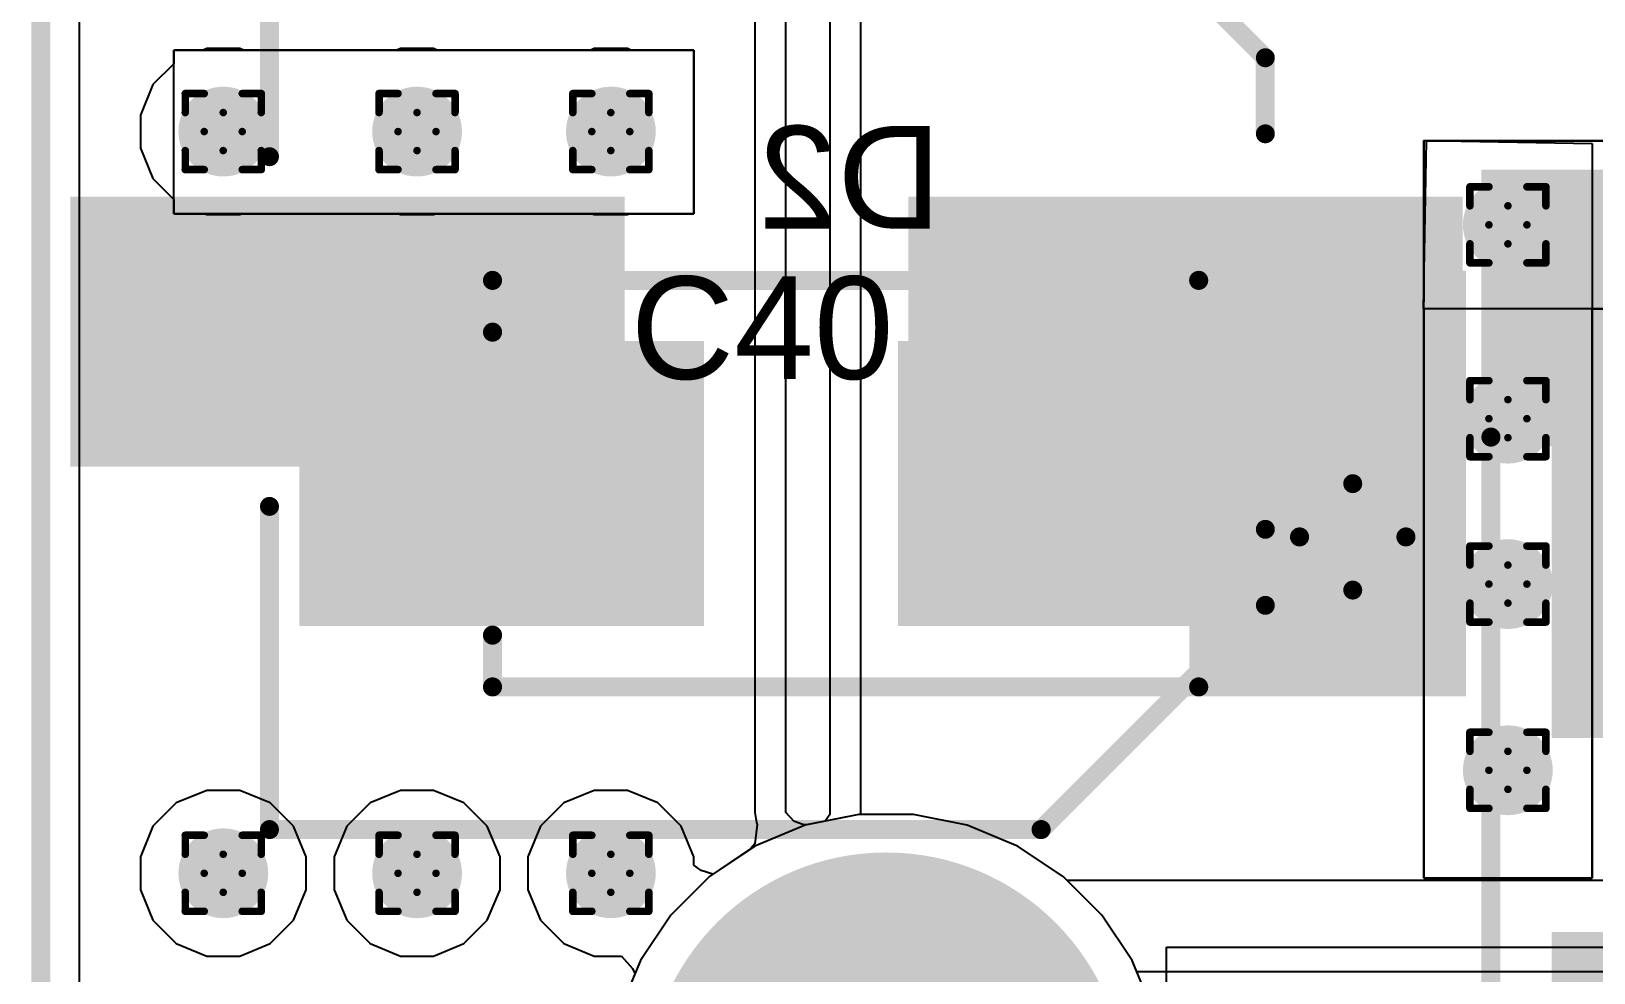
# Model space of a CAD drawing. Header units: inches. Extents: x -6 to 328, y -6 to 90.
# Drawn here: x -5.71 to 4.73, y 0.8 to 7.09 of the extents above; entities that cross this region are included whole.
import ezdxf

# ---------------------------------------------------------------- set-up
doc = ezdxf.new("R2010")
doc.units = ezdxf.units.IN
for name, color, linetype in [('Board Outline', 216, 'Continuous'), ('Bottom Layer', 5, 'Continuous'), ('Bottom Overlay', 54, 'Continuous'), ('Bottom Paste', 16, 'Continuous'), ('Bottom Solder', 6, 'Continuous'), ('Designators', 56, 'Continuous'), ('Drill Drawing', 1, 'Continuous'), ('GND', 76, 'Continuous'), ('Pad Holes', 156, 'Continuous'), ('PWR', 16, 'Continuous'), ('Top Layer', 1, 'Continuous'), ('Top Overlay', 2, 'Continuous'), ('Top Paste', 8, 'Continuous'), ('Top Solder', 216, 'Continuous'), ('Via Holes', 16, 'Continuous')]:
    doc.layers.add(name, color=color, linetype=linetype)
doc.styles.add('Arial', font='', dxfattribs={"height": 0.2})
doc.styles.get('Arial').set_extended_font_data('Arial')

# ---------------------------------------------------------------- blocks, each defined once
blk = doc.blocks.new('RVT1H101M0607_1')
at = {"layer": 'Top Layer'}
for points in [[(-4.55, 0.8), (-1.05, 0.8), (-1.05, -0.8), (-4.55, -0.8)], [(1.05, 0.8), (4.55, 0.8), (4.55, -0.8), (1.05, -0.8)]]:
    blk.add_hatch(color=1, dxfattribs=at).paths.add_polyline_path(points)
at = {"layer": 'Top Paste'}
for points in [[(-4.55, 0.8), (-1.05, 0.8), (-1.05, -0.8), (-4.55, -0.8)], [(1.05, 0.8), (4.55, 0.8), (4.55, -0.8), (1.05, -0.8)]]:
    blk.add_hatch(color=8, dxfattribs=at).paths.add_polyline_path(points)
at = {"layer": 'Top Solder'}
for points in [[(-4.652, 0.902), (-0.948, 0.902), (-0.948, -0.902), (-4.652, -0.902)], [(0.948, 0.902), (4.652, 0.902), (4.652, -0.902), (0.948, -0.902)]]:
    blk.add_hatch(color=216, dxfattribs=at).paths.add_polyline_path(points)
at = {"layer": 'Top Overlay', "const_width": 0.127}
for points in [[(-1.835, 3.327), (-3.333, 1.829)], [(3.321, 3.327), (-1.835, 3.327)], [(3.321, 3.327), (3.321, 1.168)], [(-3.333, 1.829), (-3.333, 1.321)], [(-3.918, 1.727), (-3.918, 1.016)], [(-3.562, 1.372), (-4.273, 1.372)], [(3.321, -1.168), (3.321, -3.327)], [(-3.333, -1.321), (-3.333, -1.829)], [(-1.835, -3.327), (-3.333, -1.829)], [(3.321, -3.327), (-1.835, -3.327)]]:
    blk.add_lwpolyline(points, dxfattribs=at)
at = {"layer": 'Top Overlay', "const_width": 0.0635}
for points in [[(-1.867, 3.327, 1), (-1.803, 3.327, 1)], [(-1.867, 3.327, 1), (-1.803, 3.327, 1)], [(3.29, 3.327, 1), (3.353, 3.327, 1)], [(3.29, 3.327, 1), (3.353, 3.327, 1)], [(-3.365, 1.829, 1), (-3.302, 1.829, 1)], [(-3.365, 1.829, 1), (-3.302, 1.829, 1)], [(-3.949, 1.727, 1), (-3.886, 1.727, 1)], [(-4.305, 1.372, 1), (-4.241, 1.372, 1)], [(-3.594, 1.372, 1), (-3.53, 1.372, 1)], [(-3.365, 1.321, 1), (-3.302, 1.321, 1)], [(3.29, 1.168, 1), (3.353, 1.168, 1)], [(-3.949, 1.016, 1), (-3.886, 1.016, 1)], [(3.29, -1.168, 1), (3.353, -1.168, 1)], [(-3.365, -1.321, 1), (-3.302, -1.321, 1)], [(-3.365, -1.829, 1), (-3.302, -1.829, 1)], [(-3.365, -1.829, 1), (-3.302, -1.829, 1)], [(-1.867, -3.327, 1), (-1.803, -3.327, 1)], [(-1.867, -3.327, 1), (-1.803, -3.327, 1)], [(3.29, -3.327, 1), (3.353, -3.327, 1)], [(3.29, -3.327, 1), (3.353, -3.327, 1)]]:
    blk.add_lwpolyline(points, format="xyb", close=True, dxfattribs=at)
blk = doc.blocks.new('SMA_B_59')
at = {"layer": 'Bottom Layer'}
for points in [[(-3.25, 0.85), (-0.75, 0.85), (-0.75, -0.85), (-3.25, -0.85)], [(0.75, 0.85), (3.25, 0.85), (3.25, -0.85), (0.75, -0.85)]]:
    blk.add_hatch(color=5, dxfattribs=at).paths.add_polyline_path(points)
at = {"layer": 'Bottom Overlay'}
for points in [[(-4.445, -1.422), (-3.278, -1.422), (-3.278, 1.422), (-4.445, 1.422)], [(-3.3, 0.924), (-2.596, 0.924), (-2.596, 1.422), (-3.3, 1.422)], [(-3.3, -1.422), (-2.596, -1.422), (-2.596, -0.924), (-3.3, -0.924)]]:
    blk.add_hatch(color=54, dxfattribs=at).paths.add_polyline_path(points)
at = {"layer": 'Bottom Paste'}
for points in [[(-3.25, 0.85), (-0.75, 0.85), (-0.75, -0.85), (-3.25, -0.85)], [(0.75, 0.85), (3.25, 0.85), (3.25, -0.85), (0.75, -0.85)]]:
    blk.add_hatch(color=16, dxfattribs=at).paths.add_polyline_path(points)
at = {"layer": 'Bottom Solder'}
for points in [[(-3.352, 0.952), (-0.648, 0.952), (-0.648, -0.952), (-3.352, -0.952)], [(0.648, 0.952), (3.352, 0.952), (3.352, -0.952), (0.648, -0.952)]]:
    blk.add_hatch(color=6, dxfattribs=at).paths.add_polyline_path(points)
at = {"layer": 'Bottom Overlay', "const_width": 0.127}
for points in [[(2.061, 1.358), (-2.658, 1.358)], [(2.061, 1.358), (2.061, 1.012)], [(2.061, -1.012), (2.061, -1.358)], [(2.061, -1.358), (-2.658, -1.358)]]:
    blk.add_lwpolyline(points, dxfattribs=at)
at = {"layer": 'Bottom Overlay', "const_width": 0.0635}
for points in [[(-2.69, 1.358, 1), (-2.626, 1.358, 1)], [(2.029, 1.358, 1), (2.093, 1.358, 1)], [(2.029, 1.358, 1), (2.093, 1.358, 1)], [(2.029, 1.012, 1), (2.093, 1.012, 1)], [(2.029, -1.012, 1), (2.093, -1.012, 1)], [(-2.69, -1.358, 1), (-2.626, -1.358, 1)], [(2.029, -1.358, 1), (2.093, -1.358, 1)], [(2.029, -1.358, 1), (2.093, -1.358, 1)]]:
    blk.add_lwpolyline(points, format="xyb", close=True, dxfattribs=at)
blk = doc.blocks.new('SMA_60')
at = {"layer": 'Top Layer'}
for points in [[(-3.25, 0.85), (-0.75, 0.85), (-0.75, -0.85), (-3.25, -0.85)], [(0.75, 0.85), (3.25, 0.85), (3.25, -0.85), (0.75, -0.85)]]:
    blk.add_hatch(color=1, dxfattribs=at).paths.add_polyline_path(points)
at = {"layer": 'Top Overlay'}
for points in [[(-4.445, -1.422), (-3.278, -1.422), (-3.278, 1.422), (-4.445, 1.422)], [(-3.3, 0.924), (-2.596, 0.924), (-2.596, 1.422), (-3.3, 1.422)], [(-3.3, -1.422), (-2.596, -1.422), (-2.596, -0.924), (-3.3, -0.924)]]:
    blk.add_hatch(color=2, dxfattribs=at).paths.add_polyline_path(points)
at = {"layer": 'Top Paste'}
for points in [[(-3.25, 0.85), (-0.75, 0.85), (-0.75, -0.85), (-3.25, -0.85)], [(0.75, 0.85), (3.25, 0.85), (3.25, -0.85), (0.75, -0.85)]]:
    blk.add_hatch(color=8, dxfattribs=at).paths.add_polyline_path(points)
at = {"layer": 'Top Solder'}
for points in [[(-3.352, 0.952), (-0.648, 0.952), (-0.648, -0.952), (-3.352, -0.952)], [(0.648, 0.952), (3.352, 0.952), (3.352, -0.952), (0.648, -0.952)]]:
    blk.add_hatch(color=216, dxfattribs=at).paths.add_polyline_path(points)
at = {"layer": 'Top Overlay', "const_width": 0.127}
for points in [[(2.061, 1.358), (-2.658, 1.358)], [(2.061, 1.012), (2.061, 1.358)], [(2.061, -1.358), (2.061, -1.012)], [(2.061, -1.358), (-2.658, -1.358)]]:
    blk.add_lwpolyline(points, dxfattribs=at)
at = {"layer": 'Top Overlay', "const_width": 0.0635}
for points in [[(-2.69, 1.358, 1), (-2.626, 1.358, 1)], [(2.029, 1.358, 1), (2.093, 1.358, 1)], [(2.029, 1.358, 1), (2.093, 1.358, 1)], [(2.029, 1.012, 1), (2.093, 1.012, 1)], [(2.029, -1.012, 1), (2.093, -1.012, 1)], [(-2.69, -1.358, 1), (-2.626, -1.358, 1)], [(2.029, -1.358, 1), (2.093, -1.358, 1)], [(2.029, -1.358, 1), (2.093, -1.358, 1)]]:
    blk.add_lwpolyline(points, format="xyb", close=True, dxfattribs=at)

msp = doc.modelspace()

# ---------------------------------------------------------------- hatches: boundary and pattern name
at = {"layer": 'Bottom Layer'}
h = msp.add_hatch(color=5, dxfattribs=at)
edge = h.paths.add_edge_path()
edge.add_arc((-4.43, 6.416), 0.3, 0, 360)
h = msp.add_hatch(color=5, dxfattribs=at)
edge = h.paths.add_edge_path()
edge.add_arc((-3.135, 6.416), 0.3, 0, 360)
h = msp.add_hatch(color=5, dxfattribs=at)
edge = h.paths.add_edge_path()
edge.add_arc((-1.84, 6.416), 0.3, 0, 360)
h = msp.add_hatch(color=5, dxfattribs=at)
edge = h.paths.add_edge_path()
edge.add_arc((4.154, 5.793), 0.3, 0, 360)
h = msp.add_hatch(color=5, dxfattribs=at)
edge = h.paths.add_edge_path()
edge.add_arc((4.154, 4.498), 0.3, 0, 360)
h = msp.add_hatch(color=5, dxfattribs=at)
edge = h.paths.add_edge_path()
edge.add_arc((4.154, 3.393), 0.3, 0, 360)
h = msp.add_hatch(color=5, dxfattribs=at)
edge = h.paths.add_edge_path()
edge.add_arc((4.154, 2.149), 0.3, 0, 360)
h = msp.add_hatch(color=5, dxfattribs=at)
edge = h.paths.add_edge_path()
edge.add_arc((-4.43, 1.461), 0.3, 0, 360)
h = msp.add_hatch(color=5, dxfattribs=at)
edge = h.paths.add_edge_path()
edge.add_arc((-3.135, 1.461), 0.3, 0, 360)
h = msp.add_hatch(color=5, dxfattribs=at)
edge = h.paths.add_edge_path()
edge.add_arc((-1.84, 1.461), 0.3, 0, 360)
at = {"layer": 'GND'}
h = msp.add_hatch(color=76, dxfattribs=at)
edge = h.paths.add_edge_path()
edge.add_arc((-4.43, 6.416), 0.3, 0, 360)
h = msp.add_hatch(color=76, dxfattribs=at)
edge = h.paths.add_edge_path()
edge.add_arc((-3.135, 6.416), 0.3, 0, 360)
h = msp.add_hatch(color=76, dxfattribs=at)
edge = h.paths.add_edge_path()
edge.add_arc((-1.84, 6.416), 0.3, 0, 360)
h = msp.add_hatch(color=76, dxfattribs=at)
edge = h.paths.add_edge_path()
edge.add_arc((4.154, 5.793), 0.3, 0, 360)
h = msp.add_hatch(color=76, dxfattribs=at)
edge = h.paths.add_edge_path()
edge.add_arc((4.154, 4.498), 0.3, 0, 360)
h = msp.add_hatch(color=76, dxfattribs=at)
edge = h.paths.add_edge_path()
edge.add_arc((4.154, 3.393), 0.3, 0, 360)
h = msp.add_hatch(color=76, dxfattribs=at)
edge = h.paths.add_edge_path()
edge.add_arc((4.154, 2.149), 0.3, 0, 360)
h = msp.add_hatch(color=76, dxfattribs=at)
edge = h.paths.add_edge_path()
edge.add_arc((-4.43, 1.461), 0.3, 0, 360)
h = msp.add_hatch(color=76, dxfattribs=at)
edge = h.paths.add_edge_path()
edge.add_arc((-3.135, 1.461), 0.3, 0, 360)
h = msp.add_hatch(color=76, dxfattribs=at)
edge = h.paths.add_edge_path()
edge.add_arc((-1.84, 1.461), 0.3, 0, 360)
at = {"layer": 'Pad Holes'}
h = msp.add_hatch(color=7, dxfattribs=at)
edge = h.paths.add_edge_path()
edge.add_arc((0, 0), 1.6, 0, 360)
at = {"layer": 'PWR'}
h = msp.add_hatch(color=16, dxfattribs=at)
edge = h.paths.add_edge_path()
edge.add_arc((-4.43, 6.416), 0.3, 0, 360)
h = msp.add_hatch(color=16, dxfattribs=at)
edge = h.paths.add_edge_path()
edge.add_arc((-3.135, 6.416), 0.3, 0, 360)
h = msp.add_hatch(color=16, dxfattribs=at)
edge = h.paths.add_edge_path()
edge.add_arc((-1.84, 6.416), 0.3, 0, 360)
h = msp.add_hatch(color=16, dxfattribs=at)
edge = h.paths.add_edge_path()
edge.add_arc((4.154, 5.793), 0.3, 0, 360)
h = msp.add_hatch(color=16, dxfattribs=at)
edge = h.paths.add_edge_path()
edge.add_arc((4.154, 4.498), 0.3, 0, 360)
h = msp.add_hatch(color=16, dxfattribs=at)
edge = h.paths.add_edge_path()
edge.add_arc((4.154, 3.393), 0.3, 0, 360)
h = msp.add_hatch(color=16, dxfattribs=at)
edge = h.paths.add_edge_path()
edge.add_arc((4.154, 2.149), 0.3, 0, 360)
h = msp.add_hatch(color=16, dxfattribs=at)
edge = h.paths.add_edge_path()
edge.add_arc((-4.43, 1.461), 0.3, 0, 360)
h = msp.add_hatch(color=16, dxfattribs=at)
edge = h.paths.add_edge_path()
edge.add_arc((-3.135, 1.461), 0.3, 0, 360)
h = msp.add_hatch(color=16, dxfattribs=at)
edge = h.paths.add_edge_path()
edge.add_arc((-1.84, 1.461), 0.3, 0, 360)
at = {"layer": 'Top Layer'}
h = msp.add_hatch(color=1, dxfattribs=at)
edge = h.paths.add_edge_path()
edge.add_arc((-4.43, 6.416), 0.3, 0, 360)
h = msp.add_hatch(color=1, dxfattribs=at)
edge = h.paths.add_edge_path()
edge.add_arc((-3.135, 6.416), 0.3, 0, 360)
h = msp.add_hatch(color=1, dxfattribs=at)
edge = h.paths.add_edge_path()
edge.add_arc((-1.84, 6.416), 0.3, 0, 360)
h = msp.add_hatch(color=1, dxfattribs=at)
edge = h.paths.add_edge_path()
edge.add_arc((4.154, 5.793), 0.3, 0, 360)
h = msp.add_hatch(color=1, dxfattribs=at)
edge = h.paths.add_edge_path()
edge.add_arc((4.154, 4.498), 0.3, 0, 360)
h = msp.add_hatch(color=1, dxfattribs=at)
edge = h.paths.add_edge_path()
edge.add_arc((4.154, 3.393), 0.3, 0, 360)
h = msp.add_hatch(color=1, dxfattribs=at)
edge = h.paths.add_edge_path()
edge.add_arc((4.154, 2.149), 0.3, 0, 360)
h = msp.add_hatch(color=1, dxfattribs=at)
edge = h.paths.add_edge_path()
edge.add_arc((-4.43, 1.461), 0.3, 0, 360)
h = msp.add_hatch(color=1, dxfattribs=at)
edge = h.paths.add_edge_path()
edge.add_arc((-3.135, 1.461), 0.3, 0, 360)
h = msp.add_hatch(color=1, dxfattribs=at)
edge = h.paths.add_edge_path()
edge.add_arc((-1.84, 1.461), 0.3, 0, 360)
at = {"layer": 'Via Holes'}
h = msp.add_hatch(color=7, dxfattribs=at)
edge = h.paths.add_edge_path()
edge.add_arc((-4.43, 6.416), 0.15, 0, 360)
h = msp.add_hatch(color=7, dxfattribs=at)
edge = h.paths.add_edge_path()
edge.add_arc((-3.135, 6.416), 0.15, 0, 360)
h = msp.add_hatch(color=7, dxfattribs=at)
edge = h.paths.add_edge_path()
edge.add_arc((-1.84, 6.416), 0.15, 0, 360)
h = msp.add_hatch(color=7, dxfattribs=at)
edge = h.paths.add_edge_path()
edge.add_arc((4.154, 5.793), 0.15, 0, 360)
h = msp.add_hatch(color=7, dxfattribs=at)
edge = h.paths.add_edge_path()
edge.add_arc((4.154, 4.498), 0.15, 0, 360)
h = msp.add_hatch(color=7, dxfattribs=at)
edge = h.paths.add_edge_path()
edge.add_arc((4.154, 3.393), 0.15, 0, 360)
h = msp.add_hatch(color=7, dxfattribs=at)
edge = h.paths.add_edge_path()
edge.add_arc((4.154, 2.149), 0.15, 0, 360)
h = msp.add_hatch(color=7, dxfattribs=at)
edge = h.paths.add_edge_path()
edge.add_arc((-4.43, 1.461), 0.15, 0, 360)
h = msp.add_hatch(color=7, dxfattribs=at)
edge = h.paths.add_edge_path()
edge.add_arc((-3.135, 1.461), 0.15, 0, 360)
h = msp.add_hatch(color=7, dxfattribs=at)
edge = h.paths.add_edge_path()
edge.add_arc((-1.84, 1.461), 0.15, 0, 360)

# ---------------------------------------------------------------- linework, layer by layer
at = {"layer": 'Board Outline', "const_width": 0.127}
msp.add_lwpolyline([(-5.65, 32.407), (-5.65, -1.407)], dxfattribs=at)
at = {"layer": 'Bottom Layer'}
for p, q in [((-5.391, -1.3), (-5.391, 19.96)), ((-0.377, 9.485), (-0.377, 1.854)), ((-0.17, 1.854), (-0.17, 9.485)), ((-0.541, 1.783), (-0.878, 1.643)), ((-0.407, 1.809), (-0.541, 1.783)), ((-0.377, 1.854), (-0.407, 1.809)), ((0.183, 1.854), (-0.17, 1.854)), ((0.541, 1.783), (0.183, 1.854)), ((0.878, 1.643), (0.541, 1.783)), ((-0.878, 1.643), (-1.182, 1.44)), ((1.182, 1.44), (0.878, 1.643)), ((-1.182, 1.44), (-1.44, 1.182)), ((1.44, 1.182), (1.182, 1.44)), ((-1.44, 1.182), (-1.643, 0.878)), ((1.643, 0.878), (1.44, 1.182)), ((-1.643, 0.878), (-1.783, 0.541)), ((1.783, 0.541), (1.643, 0.878))]:
    msp.add_line(p, q, dxfattribs=at)
at = {"layer": 'Drill Drawing', "const_width": 0.0508}
for points in [[(-4.684, 6.543), (-4.684, 6.67)], [(-4.684, 6.67), (-4.557, 6.67)], [(-4.557, 6.67), (-4.43, 6.543)], [(-4.43, 6.543), (-4.303, 6.67)], [(-4.303, 6.67), (-4.176, 6.67)], [(-4.176, 6.543), (-4.176, 6.67)], [(-3.389, 6.543), (-3.389, 6.67)], [(-3.389, 6.67), (-3.262, 6.67)], [(-3.262, 6.67), (-3.135, 6.543)], [(-3.135, 6.543), (-3.008, 6.67)], [(-3.008, 6.67), (-2.881, 6.67)], [(-2.881, 6.543), (-2.881, 6.67)], [(-2.094, 6.543), (-2.094, 6.67)], [(-2.094, 6.67), (-1.967, 6.67)], [(-1.967, 6.67), (-1.84, 6.543)], [(-1.84, 6.543), (-1.713, 6.67)], [(-1.713, 6.67), (-1.586, 6.67)], [(-1.586, 6.543), (-1.586, 6.67)], [(-4.684, 6.543), (-4.557, 6.416)], [(-4.303, 6.416), (-4.176, 6.543)], [(-3.389, 6.543), (-3.262, 6.416)], [(-3.008, 6.416), (-2.881, 6.543)], [(-2.094, 6.543), (-1.967, 6.416)], [(-1.713, 6.416), (-1.586, 6.543)], [(-4.684, 6.289), (-4.557, 6.416)], [(-4.303, 6.416), (-4.176, 6.289)], [(-3.389, 6.289), (-3.262, 6.416)], [(-3.008, 6.416), (-2.881, 6.289)], [(-2.094, 6.289), (-1.967, 6.416)], [(-1.713, 6.416), (-1.586, 6.289)], [(-4.684, 6.162), (-4.684, 6.289)], [(-4.557, 6.162), (-4.43, 6.289)], [(-4.43, 6.289), (-4.303, 6.162)], [(-4.176, 6.162), (-4.176, 6.289)], [(-3.389, 6.162), (-3.389, 6.289)], [(-3.262, 6.162), (-3.135, 6.289)], [(-3.135, 6.289), (-3.008, 6.162)], [(-2.881, 6.162), (-2.881, 6.289)], [(-2.094, 6.162), (-2.094, 6.289)], [(-1.967, 6.162), (-1.84, 6.289)], [(-1.84, 6.289), (-1.713, 6.162)], [(-1.586, 6.162), (-1.586, 6.289)], [(-4.684, 6.162), (-4.557, 6.162)], [(-4.303, 6.162), (-4.176, 6.162)], [(-3.389, 6.162), (-3.262, 6.162)], [(-3.008, 6.162), (-2.881, 6.162)], [(-2.094, 6.162), (-1.967, 6.162)], [(-1.713, 6.162), (-1.586, 6.162)], [(3.9, 5.92), (3.9, 6.047)], [(3.9, 6.047), (4.027, 6.047)], [(4.027, 6.047), (4.154, 5.92)], [(4.154, 5.92), (4.281, 6.047)], [(4.281, 6.047), (4.408, 6.047)], [(4.408, 5.92), (4.408, 6.047)], [(3.9, 5.92), (4.027, 5.793)], [(4.281, 5.793), (4.408, 5.92)], [(3.9, 5.666), (4.027, 5.793)], [(4.281, 5.793), (4.408, 5.666)], [(3.9, 5.539), (3.9, 5.666)], [(4.027, 5.539), (4.154, 5.666)], [(4.154, 5.666), (4.281, 5.539)], [(4.408, 5.539), (4.408, 5.666)], [(3.9, 5.539), (4.027, 5.539)], [(4.281, 5.539), (4.408, 5.539)], [(3.9, 4.625), (3.9, 4.752)], [(3.9, 4.752), (4.027, 4.752)], [(4.027, 4.752), (4.154, 4.625)], [(4.154, 4.625), (4.281, 4.752)], [(4.281, 4.752), (4.408, 4.752)], [(4.408, 4.625), (4.408, 4.752)], [(3.9, 4.625), (4.027, 4.498)], [(4.281, 4.498), (4.408, 4.625)], [(3.9, 4.371), (4.027, 4.498)], [(4.281, 4.498), (4.408, 4.371)], [(3.9, 4.244), (3.9, 4.371)], [(4.027, 4.244), (4.154, 4.371)], [(4.154, 4.371), (4.281, 4.244)], [(4.408, 4.244), (4.408, 4.371)], [(3.9, 4.244), (4.027, 4.244)], [(4.281, 4.244), (4.408, 4.244)], [(3.9, 3.52), (3.9, 3.647)], [(3.9, 3.647), (4.027, 3.647)], [(4.027, 3.647), (4.154, 3.52)], [(4.154, 3.52), (4.281, 3.647)], [(4.281, 3.647), (4.408, 3.647)], [(4.408, 3.52), (4.408, 3.647)], [(3.9, 3.52), (4.027, 3.393)], [(4.281, 3.393), (4.408, 3.52)], [(3.9, 3.266), (4.027, 3.393)], [(4.281, 3.393), (4.408, 3.266)], [(3.9, 3.139), (3.9, 3.266)], [(4.027, 3.139), (4.154, 3.266)], [(4.154, 3.266), (4.281, 3.139)], [(4.408, 3.139), (4.408, 3.266)], [(3.9, 3.139), (4.027, 3.139)], [(4.281, 3.139), (4.408, 3.139)], [(3.9, 2.276), (3.9, 2.403)], [(3.9, 2.403), (4.027, 2.403)], [(4.027, 2.403), (4.154, 2.276)], [(4.154, 2.276), (4.281, 2.403)], [(4.281, 2.403), (4.408, 2.403)], [(4.408, 2.276), (4.408, 2.403)], [(3.9, 2.276), (4.027, 2.149)], [(4.281, 2.149), (4.408, 2.276)], [(3.9, 2.022), (4.027, 2.149)], [(4.281, 2.149), (4.408, 2.022)], [(3.9, 1.895), (3.9, 2.022)], [(4.027, 1.895), (4.154, 2.022)], [(4.154, 2.022), (4.281, 1.895)], [(4.408, 1.895), (4.408, 2.022)], [(3.9, 1.895), (4.027, 1.895)], [(4.281, 1.895), (4.408, 1.895)], [(-4.684, 1.588), (-4.684, 1.715)], [(-4.684, 1.715), (-4.557, 1.715)], [(-4.557, 1.715), (-4.43, 1.588)], [(-4.43, 1.588), (-4.303, 1.715)], [(-4.303, 1.715), (-4.176, 1.715)], [(-4.176, 1.588), (-4.176, 1.715)], [(-3.389, 1.588), (-3.389, 1.715)], [(-3.389, 1.715), (-3.262, 1.715)], [(-3.262, 1.715), (-3.135, 1.588)], [(-3.135, 1.588), (-3.008, 1.715)], [(-3.008, 1.715), (-2.881, 1.715)], [(-2.881, 1.588), (-2.881, 1.715)], [(-2.094, 1.588), (-2.094, 1.715)], [(-2.094, 1.715), (-1.967, 1.715)], [(-1.967, 1.715), (-1.84, 1.588)], [(-1.84, 1.588), (-1.713, 1.715)], [(-1.713, 1.715), (-1.586, 1.715)], [(-1.586, 1.588), (-1.586, 1.715)], [(-4.684, 1.588), (-4.557, 1.461)], [(-4.303, 1.461), (-4.176, 1.588)], [(-3.389, 1.588), (-3.262, 1.461)], [(-3.008, 1.461), (-2.881, 1.588)], [(-2.094, 1.588), (-1.967, 1.461)], [(-1.713, 1.461), (-1.586, 1.588)], [(-4.684, 1.334), (-4.557, 1.461)], [(-4.303, 1.461), (-4.176, 1.334)], [(-3.389, 1.334), (-3.262, 1.461)], [(-3.008, 1.461), (-2.881, 1.334)], [(-2.094, 1.334), (-1.967, 1.461)], [(-1.713, 1.461), (-1.586, 1.334)], [(-4.684, 1.207), (-4.684, 1.334)], [(-4.557, 1.207), (-4.43, 1.334)], [(-4.43, 1.334), (-4.303, 1.207)], [(-4.176, 1.207), (-4.176, 1.334)], [(-3.389, 1.207), (-3.389, 1.334)], [(-3.262, 1.207), (-3.135, 1.334)], [(-3.135, 1.334), (-3.008, 1.207)], [(-2.881, 1.207), (-2.881, 1.334)], [(-2.094, 1.207), (-2.094, 1.334)], [(-1.967, 1.207), (-1.84, 1.334)], [(-1.84, 1.334), (-1.713, 1.207)], [(-1.586, 1.207), (-1.586, 1.334)], [(-4.684, 1.207), (-4.557, 1.207)], [(-4.303, 1.207), (-4.176, 1.207)], [(-3.389, 1.207), (-3.262, 1.207)], [(-3.008, 1.207), (-2.881, 1.207)], [(-2.094, 1.207), (-1.967, 1.207)], [(-1.713, 1.207), (-1.586, 1.207)]]:
    msp.add_lwpolyline(points, dxfattribs=at)
at = {"layer": 'Drill Drawing', "const_width": 0.0254}
for points in [[(-4.697, 6.67, 1), (-4.672, 6.67, 1)], [(-4.697, 6.67, 1), (-4.672, 6.67, 1)], [(-4.57, 6.67, 1), (-4.545, 6.67, 1)], [(-4.57, 6.67, 1), (-4.545, 6.67, 1)], [(-4.316, 6.67, 1), (-4.291, 6.67, 1)], [(-4.316, 6.67, 1), (-4.291, 6.67, 1)], [(-4.189, 6.67, 1), (-4.164, 6.67, 1)], [(-4.189, 6.67, 1), (-4.164, 6.67, 1)], [(-3.402, 6.67, 1), (-3.377, 6.67, 1)], [(-3.402, 6.67, 1), (-3.377, 6.67, 1)], [(-3.275, 6.67, 1), (-3.25, 6.67, 1)], [(-3.275, 6.67, 1), (-3.25, 6.67, 1)], [(-3.021, 6.67, 1), (-2.996, 6.67, 1)], [(-3.021, 6.67, 1), (-2.996, 6.67, 1)], [(-2.894, 6.67, 1), (-2.869, 6.67, 1)], [(-2.894, 6.67, 1), (-2.869, 6.67, 1)], [(-2.107, 6.67, 1), (-2.082, 6.67, 1)], [(-2.107, 6.67, 1), (-2.082, 6.67, 1)], [(-1.98, 6.67, 1), (-1.955, 6.67, 1)], [(-1.98, 6.67, 1), (-1.955, 6.67, 1)], [(-1.726, 6.67, 1), (-1.701, 6.67, 1)], [(-1.726, 6.67, 1), (-1.701, 6.67, 1)], [(-1.599, 6.67, 1), (-1.574, 6.67, 1)], [(-1.599, 6.67, 1), (-1.574, 6.67, 1)], [(-4.697, 6.543, 1), (-4.672, 6.543, 1)], [(-4.697, 6.543, 1), (-4.672, 6.543, 1)], [(-4.443, 6.543, 1), (-4.418, 6.543, 1)], [(-4.443, 6.543, 1), (-4.418, 6.543, 1)], [(-4.189, 6.543, 1), (-4.164, 6.543, 1)], [(-4.189, 6.543, 1), (-4.164, 6.543, 1)], [(-3.402, 6.543, 1), (-3.377, 6.543, 1)], [(-3.402, 6.543, 1), (-3.377, 6.543, 1)], [(-3.148, 6.543, 1), (-3.123, 6.543, 1)], [(-3.148, 6.543, 1), (-3.123, 6.543, 1)], [(-2.894, 6.543, 1), (-2.869, 6.543, 1)], [(-2.894, 6.543, 1), (-2.869, 6.543, 1)], [(-2.107, 6.543, 1), (-2.082, 6.543, 1)], [(-2.107, 6.543, 1), (-2.082, 6.543, 1)], [(-1.853, 6.543, 1), (-1.828, 6.543, 1)], [(-1.853, 6.543, 1), (-1.828, 6.543, 1)], [(-1.599, 6.543, 1), (-1.574, 6.543, 1)], [(-1.599, 6.543, 1), (-1.574, 6.543, 1)], [(-4.57, 6.416, 1), (-4.545, 6.416, 1)], [(-4.57, 6.416, 1), (-4.545, 6.416, 1)], [(-4.316, 6.416, 1), (-4.291, 6.416, 1)], [(-4.316, 6.416, 1), (-4.291, 6.416, 1)], [(-3.275, 6.416, 1), (-3.25, 6.416, 1)], [(-3.275, 6.416, 1), (-3.25, 6.416, 1)], [(-3.021, 6.416, 1), (-2.996, 6.416, 1)], [(-3.021, 6.416, 1), (-2.996, 6.416, 1)], [(-1.98, 6.416, 1), (-1.955, 6.416, 1)], [(-1.98, 6.416, 1), (-1.955, 6.416, 1)], [(-1.726, 6.416, 1), (-1.701, 6.416, 1)], [(-1.726, 6.416, 1), (-1.701, 6.416, 1)], [(-4.697, 6.289, 1), (-4.672, 6.289, 1)], [(-4.697, 6.289, 1), (-4.672, 6.289, 1)], [(-4.443, 6.289, 1), (-4.418, 6.289, 1)], [(-4.443, 6.289, 1), (-4.418, 6.289, 1)], [(-4.189, 6.289, 1), (-4.164, 6.289, 1)], [(-4.189, 6.289, 1), (-4.164, 6.289, 1)], [(-3.402, 6.289, 1), (-3.377, 6.289, 1)], [(-3.402, 6.289, 1), (-3.377, 6.289, 1)], [(-3.148, 6.289, 1), (-3.123, 6.289, 1)], [(-3.148, 6.289, 1), (-3.123, 6.289, 1)], [(-2.894, 6.289, 1), (-2.869, 6.289, 1)], [(-2.894, 6.289, 1), (-2.869, 6.289, 1)], [(-2.107, 6.289, 1), (-2.082, 6.289, 1)], [(-2.107, 6.289, 1), (-2.082, 6.289, 1)], [(-1.853, 6.289, 1), (-1.828, 6.289, 1)], [(-1.853, 6.289, 1), (-1.828, 6.289, 1)], [(-1.599, 6.289, 1), (-1.574, 6.289, 1)], [(-1.599, 6.289, 1), (-1.574, 6.289, 1)], [(-4.697, 6.162, 1), (-4.672, 6.162, 1)], [(-4.697, 6.162, 1), (-4.672, 6.162, 1)], [(-4.57, 6.162, 1), (-4.545, 6.162, 1)], [(-4.57, 6.162, 1), (-4.545, 6.162, 1)], [(-4.316, 6.162, 1), (-4.291, 6.162, 1)], [(-4.316, 6.162, 1), (-4.291, 6.162, 1)], [(-4.189, 6.162, 1), (-4.164, 6.162, 1)], [(-4.189, 6.162, 1), (-4.164, 6.162, 1)], [(-3.402, 6.162, 1), (-3.377, 6.162, 1)], [(-3.402, 6.162, 1), (-3.377, 6.162, 1)], [(-3.275, 6.162, 1), (-3.25, 6.162, 1)], [(-3.275, 6.162, 1), (-3.25, 6.162, 1)], [(-3.021, 6.162, 1), (-2.996, 6.162, 1)], [(-3.021, 6.162, 1), (-2.996, 6.162, 1)], [(-2.894, 6.162, 1), (-2.869, 6.162, 1)], [(-2.894, 6.162, 1), (-2.869, 6.162, 1)], [(-2.107, 6.162, 1), (-2.082, 6.162, 1)], [(-2.107, 6.162, 1), (-2.082, 6.162, 1)], [(-1.98, 6.162, 1), (-1.955, 6.162, 1)], [(-1.98, 6.162, 1), (-1.955, 6.162, 1)], [(-1.726, 6.162, 1), (-1.701, 6.162, 1)], [(-1.726, 6.162, 1), (-1.701, 6.162, 1)], [(-1.599, 6.162, 1), (-1.574, 6.162, 1)], [(-1.599, 6.162, 1), (-1.574, 6.162, 1)], [(3.888, 6.047, 1), (3.913, 6.047, 1)], [(3.888, 6.047, 1), (3.913, 6.047, 1)], [(4.015, 6.047, 1), (4.04, 6.047, 1)], [(4.015, 6.047, 1), (4.04, 6.047, 1)], [(4.269, 6.047, 1), (4.294, 6.047, 1)], [(4.269, 6.047, 1), (4.294, 6.047, 1)], [(4.396, 6.047, 1), (4.421, 6.047, 1)], [(4.396, 6.047, 1), (4.421, 6.047, 1)], [(3.888, 5.92, 1), (3.913, 5.92, 1)], [(3.888, 5.92, 1), (3.913, 5.92, 1)], [(4.142, 5.92, 1), (4.167, 5.92, 1)], [(4.142, 5.92, 1), (4.167, 5.92, 1)], [(4.396, 5.92, 1), (4.421, 5.92, 1)], [(4.396, 5.92, 1), (4.421, 5.92, 1)], [(4.015, 5.793, 1), (4.04, 5.793, 1)], [(4.015, 5.793, 1), (4.04, 5.793, 1)], [(4.269, 5.793, 1), (4.294, 5.793, 1)], [(4.269, 5.793, 1), (4.294, 5.793, 1)], [(3.888, 5.666, 1), (3.913, 5.666, 1)], [(3.888, 5.666, 1), (3.913, 5.666, 1)], [(4.142, 5.666, 1), (4.167, 5.666, 1)], [(4.142, 5.666, 1), (4.167, 5.666, 1)], [(4.396, 5.666, 1), (4.421, 5.666, 1)], [(4.396, 5.666, 1), (4.421, 5.666, 1)], [(3.888, 5.539, 1), (3.913, 5.539, 1)], [(3.888, 5.539, 1), (3.913, 5.539, 1)], [(4.015, 5.539, 1), (4.04, 5.539, 1)], [(4.015, 5.539, 1), (4.04, 5.539, 1)], [(4.269, 5.539, 1), (4.294, 5.539, 1)], [(4.269, 5.539, 1), (4.294, 5.539, 1)], [(4.396, 5.539, 1), (4.421, 5.539, 1)], [(4.396, 5.539, 1), (4.421, 5.539, 1)], [(3.888, 4.752, 1), (3.913, 4.752, 1)], [(3.888, 4.752, 1), (3.913, 4.752, 1)], [(4.015, 4.752, 1), (4.04, 4.752, 1)], [(4.015, 4.752, 1), (4.04, 4.752, 1)], [(4.269, 4.752, 1), (4.294, 4.752, 1)], [(4.269, 4.752, 1), (4.294, 4.752, 1)], [(4.396, 4.752, 1), (4.421, 4.752, 1)], [(4.396, 4.752, 1), (4.421, 4.752, 1)], [(3.888, 4.625, 1), (3.913, 4.625, 1)], [(3.888, 4.625, 1), (3.913, 4.625, 1)], [(4.142, 4.625, 1), (4.167, 4.625, 1)], [(4.142, 4.625, 1), (4.167, 4.625, 1)], [(4.396, 4.625, 1), (4.421, 4.625, 1)], [(4.396, 4.625, 1), (4.421, 4.625, 1)], [(4.015, 4.498, 1), (4.04, 4.498, 1)], [(4.015, 4.498, 1), (4.04, 4.498, 1)], [(4.269, 4.498, 1), (4.294, 4.498, 1)], [(4.269, 4.498, 1), (4.294, 4.498, 1)], [(3.888, 4.371, 1), (3.913, 4.371, 1)], [(3.888, 4.371, 1), (3.913, 4.371, 1)], [(4.142, 4.371, 1), (4.167, 4.371, 1)], [(4.142, 4.371, 1), (4.167, 4.371, 1)], [(4.396, 4.371, 1), (4.421, 4.371, 1)], [(4.396, 4.371, 1), (4.421, 4.371, 1)], [(3.888, 4.244, 1), (3.913, 4.244, 1)], [(3.888, 4.244, 1), (3.913, 4.244, 1)], [(4.015, 4.244, 1), (4.04, 4.244, 1)], [(4.015, 4.244, 1), (4.04, 4.244, 1)], [(4.269, 4.244, 1), (4.294, 4.244, 1)], [(4.269, 4.244, 1), (4.294, 4.244, 1)], [(4.396, 4.244, 1), (4.421, 4.244, 1)], [(4.396, 4.244, 1), (4.421, 4.244, 1)], [(3.888, 3.647, 1), (3.913, 3.647, 1)], [(3.888, 3.647, 1), (3.913, 3.647, 1)], [(4.015, 3.647, 1), (4.04, 3.647, 1)], [(4.015, 3.647, 1), (4.04, 3.647, 1)], [(4.269, 3.647, 1), (4.294, 3.647, 1)], [(4.269, 3.647, 1), (4.294, 3.647, 1)], [(4.396, 3.647, 1), (4.421, 3.647, 1)], [(4.396, 3.647, 1), (4.421, 3.647, 1)], [(3.888, 3.52, 1), (3.913, 3.52, 1)], [(3.888, 3.52, 1), (3.913, 3.52, 1)], [(4.142, 3.52, 1), (4.167, 3.52, 1)], [(4.142, 3.52, 1), (4.167, 3.52, 1)], [(4.396, 3.52, 1), (4.421, 3.52, 1)], [(4.396, 3.52, 1), (4.421, 3.52, 1)], [(4.015, 3.393, 1), (4.04, 3.393, 1)], [(4.015, 3.393, 1), (4.04, 3.393, 1)], [(4.269, 3.393, 1), (4.294, 3.393, 1)], [(4.269, 3.393, 1), (4.294, 3.393, 1)], [(3.888, 3.266, 1), (3.913, 3.266, 1)], [(3.888, 3.266, 1), (3.913, 3.266, 1)], [(4.142, 3.266, 1), (4.167, 3.266, 1)], [(4.142, 3.266, 1), (4.167, 3.266, 1)], [(4.396, 3.266, 1), (4.421, 3.266, 1)], [(4.396, 3.266, 1), (4.421, 3.266, 1)], [(3.888, 3.139, 1), (3.913, 3.139, 1)], [(3.888, 3.139, 1), (3.913, 3.139, 1)], [(4.015, 3.139, 1), (4.04, 3.139, 1)], [(4.015, 3.139, 1), (4.04, 3.139, 1)], [(4.269, 3.139, 1), (4.294, 3.139, 1)], [(4.269, 3.139, 1), (4.294, 3.139, 1)], [(4.396, 3.139, 1), (4.421, 3.139, 1)], [(4.396, 3.139, 1), (4.421, 3.139, 1)], [(3.888, 2.403, 1), (3.913, 2.403, 1)], [(3.888, 2.403, 1), (3.913, 2.403, 1)], [(4.015, 2.403, 1), (4.04, 2.403, 1)], [(4.015, 2.403, 1), (4.04, 2.403, 1)], [(4.269, 2.403, 1), (4.294, 2.403, 1)], [(4.269, 2.403, 1), (4.294, 2.403, 1)], [(4.396, 2.403, 1), (4.421, 2.403, 1)], [(4.396, 2.403, 1), (4.421, 2.403, 1)], [(3.888, 2.276, 1), (3.913, 2.276, 1)], [(3.888, 2.276, 1), (3.913, 2.276, 1)], [(4.142, 2.276, 1), (4.167, 2.276, 1)], [(4.142, 2.276, 1), (4.167, 2.276, 1)], [(4.396, 2.276, 1), (4.421, 2.276, 1)], [(4.396, 2.276, 1), (4.421, 2.276, 1)], [(4.015, 2.149, 1), (4.04, 2.149, 1)], [(4.015, 2.149, 1), (4.04, 2.149, 1)], [(4.269, 2.149, 1), (4.294, 2.149, 1)], [(4.269, 2.149, 1), (4.294, 2.149, 1)], [(3.888, 2.022, 1), (3.913, 2.022, 1)], [(3.888, 2.022, 1), (3.913, 2.022, 1)], [(4.142, 2.022, 1), (4.167, 2.022, 1)], [(4.142, 2.022, 1), (4.167, 2.022, 1)], [(4.396, 2.022, 1), (4.421, 2.022, 1)], [(4.396, 2.022, 1), (4.421, 2.022, 1)], [(3.888, 1.895, 1), (3.913, 1.895, 1)], [(3.888, 1.895, 1), (3.913, 1.895, 1)], [(4.015, 1.895, 1), (4.04, 1.895, 1)], [(4.015, 1.895, 1), (4.04, 1.895, 1)], [(4.269, 1.895, 1), (4.294, 1.895, 1)], [(4.269, 1.895, 1), (4.294, 1.895, 1)], [(4.396, 1.895, 1), (4.421, 1.895, 1)], [(4.396, 1.895, 1), (4.421, 1.895, 1)], [(-4.697, 1.715, 1), (-4.672, 1.715, 1)], [(-4.697, 1.715, 1), (-4.672, 1.715, 1)], [(-4.57, 1.715, 1), (-4.545, 1.715, 1)], [(-4.57, 1.715, 1), (-4.545, 1.715, 1)], [(-4.316, 1.715, 1), (-4.291, 1.715, 1)], [(-4.316, 1.715, 1), (-4.291, 1.715, 1)], [(-4.189, 1.715, 1), (-4.164, 1.715, 1)], [(-4.189, 1.715, 1), (-4.164, 1.715, 1)], [(-3.402, 1.715, 1), (-3.377, 1.715, 1)], [(-3.402, 1.715, 1), (-3.377, 1.715, 1)], [(-3.275, 1.715, 1), (-3.25, 1.715, 1)], [(-3.275, 1.715, 1), (-3.25, 1.715, 1)], [(-3.021, 1.715, 1), (-2.996, 1.715, 1)], [(-3.021, 1.715, 1), (-2.996, 1.715, 1)], [(-2.894, 1.715, 1), (-2.869, 1.715, 1)], [(-2.894, 1.715, 1), (-2.869, 1.715, 1)], [(-2.107, 1.715, 1), (-2.082, 1.715, 1)], [(-2.107, 1.715, 1), (-2.082, 1.715, 1)], [(-1.98, 1.715, 1), (-1.955, 1.715, 1)], [(-1.98, 1.715, 1), (-1.955, 1.715, 1)], [(-1.726, 1.715, 1), (-1.701, 1.715, 1)], [(-1.726, 1.715, 1), (-1.701, 1.715, 1)], [(-1.599, 1.715, 1), (-1.574, 1.715, 1)], [(-1.599, 1.715, 1), (-1.574, 1.715, 1)], [(-4.697, 1.588, 1), (-4.672, 1.588, 1)], [(-4.697, 1.588, 1), (-4.672, 1.588, 1)], [(-4.443, 1.588, 1), (-4.418, 1.588, 1)], [(-4.443, 1.588, 1), (-4.418, 1.588, 1)], [(-4.189, 1.588, 1), (-4.164, 1.588, 1)], [(-4.189, 1.588, 1), (-4.164, 1.588, 1)], [(-3.402, 1.588, 1), (-3.377, 1.588, 1)], [(-3.402, 1.588, 1), (-3.377, 1.588, 1)], [(-3.148, 1.588, 1), (-3.123, 1.588, 1)], [(-3.148, 1.588, 1), (-3.123, 1.588, 1)], [(-2.894, 1.588, 1), (-2.869, 1.588, 1)], [(-2.894, 1.588, 1), (-2.869, 1.588, 1)], [(-2.107, 1.588, 1), (-2.082, 1.588, 1)], [(-2.107, 1.588, 1), (-2.082, 1.588, 1)], [(-1.853, 1.588, 1), (-1.828, 1.588, 1)], [(-1.853, 1.588, 1), (-1.828, 1.588, 1)], [(-1.599, 1.588, 1), (-1.574, 1.588, 1)], [(-1.599, 1.588, 1), (-1.574, 1.588, 1)], [(-4.57, 1.461, 1), (-4.545, 1.461, 1)], [(-4.57, 1.461, 1), (-4.545, 1.461, 1)], [(-4.316, 1.461, 1), (-4.291, 1.461, 1)], [(-4.316, 1.461, 1), (-4.291, 1.461, 1)], [(-3.275, 1.461, 1), (-3.25, 1.461, 1)], [(-3.275, 1.461, 1), (-3.25, 1.461, 1)], [(-3.021, 1.461, 1), (-2.996, 1.461, 1)], [(-3.021, 1.461, 1), (-2.996, 1.461, 1)], [(-1.98, 1.461, 1), (-1.955, 1.461, 1)], [(-1.98, 1.461, 1), (-1.955, 1.461, 1)], [(-1.726, 1.461, 1), (-1.701, 1.461, 1)], [(-1.726, 1.461, 1), (-1.701, 1.461, 1)], [(-4.697, 1.334, 1), (-4.672, 1.334, 1)], [(-4.697, 1.334, 1), (-4.672, 1.334, 1)], [(-4.443, 1.334, 1), (-4.418, 1.334, 1)], [(-4.443, 1.334, 1), (-4.418, 1.334, 1)], [(-4.189, 1.334, 1), (-4.164, 1.334, 1)], [(-4.189, 1.334, 1), (-4.164, 1.334, 1)], [(-3.402, 1.334, 1), (-3.377, 1.334, 1)], [(-3.402, 1.334, 1), (-3.377, 1.334, 1)], [(-3.148, 1.334, 1), (-3.123, 1.334, 1)], [(-3.148, 1.334, 1), (-3.123, 1.334, 1)], [(-2.894, 1.334, 1), (-2.869, 1.334, 1)], [(-2.894, 1.334, 1), (-2.869, 1.334, 1)], [(-2.107, 1.334, 1), (-2.082, 1.334, 1)], [(-2.107, 1.334, 1), (-2.082, 1.334, 1)], [(-1.853, 1.334, 1), (-1.828, 1.334, 1)], [(-1.853, 1.334, 1), (-1.828, 1.334, 1)], [(-1.599, 1.334, 1), (-1.574, 1.334, 1)], [(-1.599, 1.334, 1), (-1.574, 1.334, 1)], [(-4.697, 1.207, 1), (-4.672, 1.207, 1)], [(-4.697, 1.207, 1), (-4.672, 1.207, 1)], [(-4.57, 1.207, 1), (-4.545, 1.207, 1)], [(-4.57, 1.207, 1), (-4.545, 1.207, 1)], [(-4.316, 1.207, 1), (-4.291, 1.207, 1)], [(-4.316, 1.207, 1), (-4.291, 1.207, 1)], [(-4.189, 1.207, 1), (-4.164, 1.207, 1)], [(-4.189, 1.207, 1), (-4.164, 1.207, 1)], [(-3.402, 1.207, 1), (-3.377, 1.207, 1)], [(-3.402, 1.207, 1), (-3.377, 1.207, 1)], [(-3.275, 1.207, 1), (-3.25, 1.207, 1)], [(-3.275, 1.207, 1), (-3.25, 1.207, 1)], [(-3.021, 1.207, 1), (-2.996, 1.207, 1)], [(-3.021, 1.207, 1), (-2.996, 1.207, 1)], [(-2.894, 1.207, 1), (-2.869, 1.207, 1)], [(-2.894, 1.207, 1), (-2.869, 1.207, 1)], [(-2.107, 1.207, 1), (-2.082, 1.207, 1)], [(-2.107, 1.207, 1), (-2.082, 1.207, 1)], [(-1.98, 1.207, 1), (-1.955, 1.207, 1)], [(-1.98, 1.207, 1), (-1.955, 1.207, 1)], [(-1.726, 1.207, 1), (-1.701, 1.207, 1)], [(-1.726, 1.207, 1), (-1.701, 1.207, 1)], [(-1.599, 1.207, 1), (-1.574, 1.207, 1)], [(-1.599, 1.207, 1), (-1.574, 1.207, 1)]]:
    msp.add_lwpolyline(points, format="xyb", close=True, dxfattribs=at)
at = {"layer": 'GND'}
for p, q in [((-5.391, -1.3), (-5.391, 32.3)), ((3.591, 5.231), (3.61, 6.355)), ((3.593, 6.356), (4.717, 6.337)), ((3.593, 1.429), (3.593, 6.356)), ((3.657, 6.355), (3.593, 6.356)), ((3.593, 6.356), (3.593, 5.324)), ((3.61, 6.355), (6.003, 6.355)), ((6.003, 6.355), (3.657, 6.355)), ((4.717, 6.337), (4.717, 1.429)), ((3.593, 5.324), (3.591, 5.231)), ((6.003, 5.231), (3.591, 5.231)), ((3.591, 5.231), (3.593, 5.231)), ((3.593, 5.231), (3.593, 1.429)), ((4.717, 1.429), (4.717, 5.231)), ((4.717, 5.231), (6.003, 5.231)), ((-0.541, 1.783), (-0.878, 1.643)), ((-0.183, 1.854), (-0.541, 1.783)), ((0.183, 1.854), (-0.183, 1.854)), ((0.541, 1.783), (0.183, 1.854)), ((0.878, 1.643), (0.541, 1.783)), ((-0.878, 1.643), (-1.182, 1.44)), ((1.182, 1.44), (0.878, 1.643)), ((-1.182, 1.44), (-1.44, 1.182)), ((1.44, 1.182), (1.182, 1.44)), ((4.717, 1.429), (3.593, 1.429)), ((3.593, 1.429), (4.717, 1.429)), ((-1.44, 1.182), (-1.643, 0.878)), ((1.643, 0.878), (1.44, 1.182)), ((-1.643, 0.878), (-1.783, 0.541)), ((1.783, 0.541), (1.643, 0.878))]:
    msp.add_line(p, q, dxfattribs=at)
at = {"layer": 'PWR'}
for p, q in [((-5.391, -1.3), (-5.391, 10.378)), ((-4.761, 5.867), (-4.761, 6.96)), ((-4.761, 6.96), (-1.286, 6.96)), ((-4.565, 6.96), (-4.761, 6.96)), ((-4.761, 6.96), (-4.761, 6.869)), ((-4.541, 6.97), (-4.565, 6.96)), ((-4.32, 6.97), (-4.541, 6.97)), ((-4.296, 6.96), (-4.32, 6.97)), ((-3.27, 6.96), (-4.296, 6.96)), ((-3.246, 6.97), (-3.27, 6.96)), ((-3.025, 6.97), (-3.246, 6.97)), ((-3.001, 6.96), (-3.025, 6.97)), ((-1.975, 6.96), (-3.001, 6.96)), ((-1.951, 6.97), (-1.975, 6.96)), ((-1.73, 6.97), (-1.951, 6.97)), ((-1.706, 6.96), (-1.73, 6.97)), ((-1.286, 6.96), (-1.706, 6.96)), ((-1.286, 6.96), (-1.286, 5.867)), ((-1.286, 6.526), (-1.286, 6.96)), ((-4.761, 6.869), (-4.9, 6.73)), ((-4.9, 6.73), (-4.984, 6.526)), ((-4.984, 6.526), (-4.984, 6.306)), ((-1.286, 5.867), (-1.286, 6.526)), ((-1.286, 6.526), (-1.286, 6.526)), ((-4.984, 6.306), (-4.9, 6.102)), ((-4.9, 6.102), (-4.761, 5.963)), ((-4.761, 5.963), (-4.761, 5.867)), ((-1.286, 5.867), (-4.761, 5.867)), ((-4.761, 5.867), (-4.554, 5.867)), ((-4.554, 5.867), (-4.541, 5.862)), ((-4.541, 5.862), (-4.32, 5.862)), ((-4.32, 5.862), (-4.307, 5.867)), ((-4.307, 5.867), (-3.259, 5.867)), ((-3.259, 5.867), (-3.246, 5.862)), ((-3.246, 5.862), (-3.025, 5.862)), ((-3.025, 5.862), (-3.012, 5.867)), ((-3.012, 5.867), (-1.964, 5.867)), ((-1.964, 5.867), (-1.951, 5.862)), ((-1.951, 5.862), (-1.73, 5.862)), ((-1.73, 5.862), (-1.717, 5.867)), ((-1.717, 5.867), (-1.286, 5.867)), ((-4.541, 2.015), (-4.744, 1.931)), ((-4.32, 2.015), (-4.541, 2.015)), ((-4.117, 1.931), (-4.32, 2.015)), ((-3.246, 2.015), (-3.449, 1.931)), ((-3.025, 2.015), (-3.246, 2.015)), ((-2.822, 1.931), (-3.025, 2.015)), ((-1.951, 2.015), (-2.154, 1.931)), ((-1.73, 2.015), (-1.951, 2.015)), ((-1.527, 1.931), (-1.73, 2.015)), ((-4.744, 1.931), (-4.9, 1.775)), ((-3.961, 1.775), (-4.117, 1.931)), ((-3.449, 1.931), (-3.605, 1.775)), ((-2.666, 1.775), (-2.822, 1.931)), ((-2.154, 1.931), (-2.31, 1.775)), ((-1.371, 1.775), (-1.527, 1.931)), ((-0.541, 1.783), (-0.878, 1.643)), ((-0.183, 1.854), (-0.541, 1.783)), ((0.183, 1.854), (-0.183, 1.854)), ((0.541, 1.783), (0.183, 1.854)), ((0.878, 1.643), (0.541, 1.783)), ((-4.9, 1.775), (-4.984, 1.571)), ((-3.876, 1.571), (-3.961, 1.775)), ((-3.605, 1.775), (-3.689, 1.571)), ((-2.581, 1.571), (-2.666, 1.775)), ((-2.31, 1.775), (-2.394, 1.571)), ((-1.286, 1.571), (-1.371, 1.775)), ((-4.984, 1.571), (-4.984, 1.351)), ((-3.876, 1.351), (-3.876, 1.571)), ((-3.689, 1.571), (-3.689, 1.351)), ((-2.581, 1.351), (-2.581, 1.571)), ((-2.394, 1.571), (-2.394, 1.351)), ((-1.286, 1.515), (-1.286, 1.571)), ((-0.878, 1.643), (-1.159, 1.455)), ((1.182, 1.44), (0.878, 1.643)), ((-1.236, 1.479), (-1.286, 1.515)), ((-1.159, 1.455), (-1.236, 1.479)), ((1.44, 1.182), (1.182, 1.44)), ((-4.984, 1.351), (-4.9, 1.147)), ((-3.961, 1.147), (-3.876, 1.351)), ((-3.689, 1.351), (-3.605, 1.147)), ((-2.666, 1.147), (-2.581, 1.351)), ((-2.394, 1.351), (-2.31, 1.147)), ((1.643, 0.878), (1.44, 1.182)), ((-4.9, 1.147), (-4.744, 0.991)), ((-4.117, 0.991), (-3.961, 1.147)), ((-3.605, 1.147), (-3.449, 0.991)), ((-2.822, 0.991), (-2.666, 1.147)), ((-2.31, 1.147), (-2.154, 0.991)), ((-4.744, 0.991), (-4.541, 0.907)), ((-4.32, 0.907), (-4.117, 0.991)), ((-3.449, 0.991), (-3.246, 0.907)), ((-3.025, 0.907), (-2.822, 0.991)), ((-2.154, 0.991), (-1.951, 0.907)), ((-4.541, 0.907), (-4.32, 0.907)), ((-3.246, 0.907), (-3.025, 0.907)), ((-1.951, 0.907), (-1.769, 0.907)), ((-1.769, 0.907), (-1.695, 0.826)), ((1.674, 0.802), (1.643, 0.878)), ((-1.695, 0.826), (-1.679, 0.791)), ((8.904, 0.802), (1.674, 0.802))]:
    msp.add_line(p, q, dxfattribs=at)
at = {"layer": 'Top Layer'}
for p, q in [((-5.391, -1.3), (-5.391, 19.227)), ((-0.879, 15.057), (-0.879, 1.866)), ((-0.672, 1.866), (-0.672, 15.057)), ((-0.879, 1.866), (-0.871, 1.828)), ((-0.863, 1.787), (-0.877, 1.658)), ((-0.871, 1.828), (-0.865, 1.791)), ((-0.865, 1.791), (-0.863, 1.789)), ((-0.863, 1.789), (-0.863, 1.787)), ((-0.615, 1.807), (-0.672, 1.866)), ((-0.613, 1.806), (-0.615, 1.807)), ((-0.558, 1.786), (-0.613, 1.806)), ((-0.551, 1.785), (-0.558, 1.786)), ((-0.533, 1.784), (-0.551, 1.785)), ((-0.183, 1.854), (-0.533, 1.784)), ((0.183, 1.854), (-0.183, 1.854)), ((0.541, 1.783), (0.183, 1.854)), ((0.878, 1.643), (0.541, 1.783)), ((-0.904, 1.626), (-1.182, 1.44)), ((-0.877, 1.658), (-0.904, 1.626)), ((1.182, 1.44), (0.878, 1.643)), ((-1.182, 1.44), (-1.44, 1.182)), ((1.21, 1.412), (1.182, 1.44)), ((3.215, 1.412), (1.21, 1.412)), ((6.894, 1.412), (3.215, 1.412)), ((-1.44, 1.182), (-1.643, 0.878)), ((1.874, -1.071), (1.874, 0.967)), ((1.874, 0.967), (6.985, 0.967)), ((-1.643, 0.878), (-1.783, 0.541))]:
    msp.add_line(p, q, dxfattribs=at)

# ---------------------------------------------------------------- block references
for name, p, rotation in [('RVT1H101M0607_1', (-0.8, 5.08), 180), ('SMA_60', (5.399, 1.717), 270), ('SMA_B_59', (-0.57, 4.064), 180)]:
    msp.add_blockref(name, p, dxfattribs=dict(rotation=rotation))

# ---------------------------------------------------------------- texts
at = {"layer": 'Bottom Overlay', "style": 'Arial', "text_generation_flag": 2}
msp.add_text('D2', height=0.6858, dxfattribs=at).set_placement((0.368, 5.768))
at = {"layer": 'Designators', "style": 'Arial'}
msp.add_text('C40', height=0.6858, dxfattribs=at).set_placement((-1.708, 4.763))

doc.saveas('drawing.dxf')
